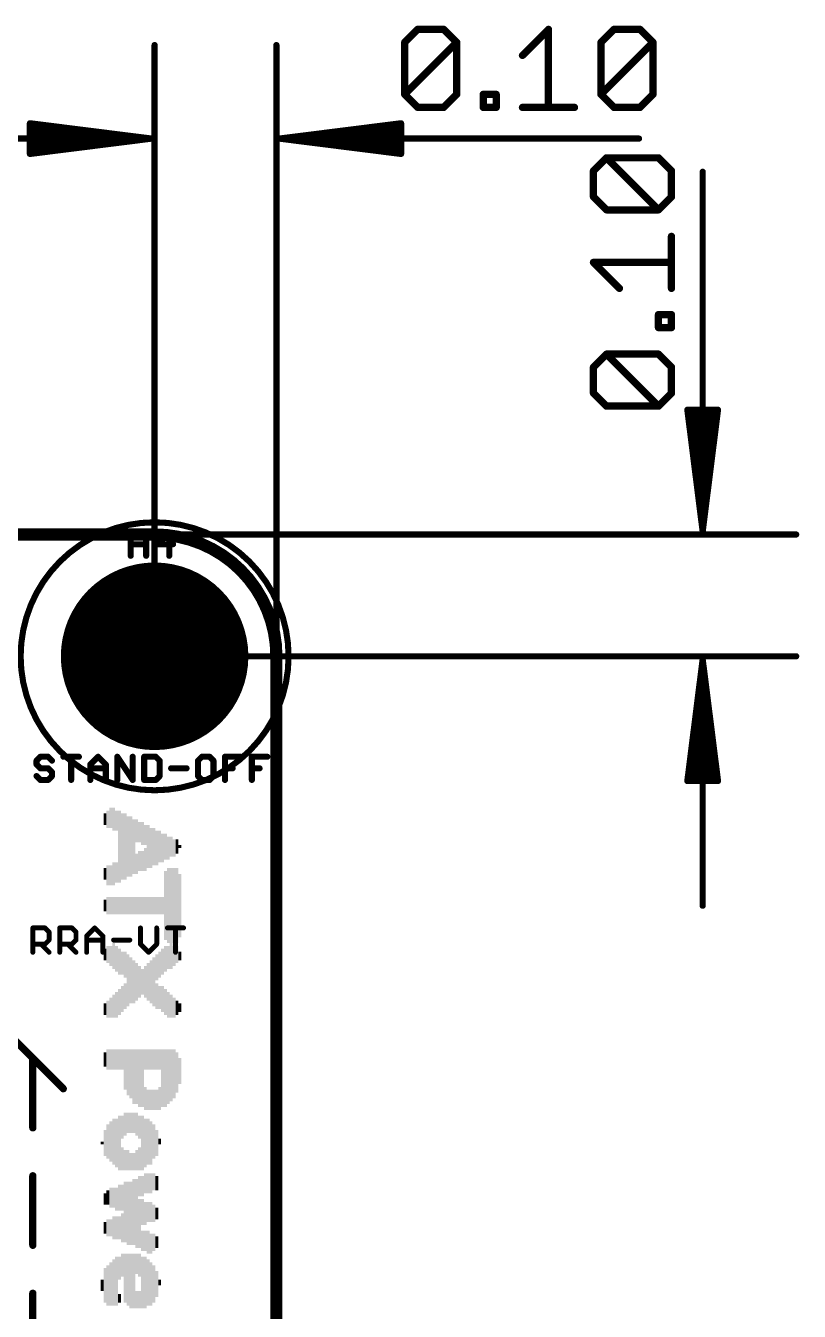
# Model space of a CAD drawing. Extents: x -38 to 69, y -24 to 44.
# Drawn here: x 29.06 to 45.2, y 17.46 to 44.26 of the extents above; entities that cross this region are included whole.
import ezdxf

# ---------------------------------------------------------------- set-up
doc = ezdxf.new("R2010")
doc.units = 0
for name, color, linetype in [('1', 12, 'CONTINUOUS'), ('16', 132, 'CONTINUOUS'), ('20', 53, 'CONTINUOUS'), ('21', 41, 'CONTINUOUS'), ('23', 53, 'CONTINUOUS'), ('25', 253, 'CONTINUOUS'), ('27', 253, 'CONTINUOUS'), ('29', 253, 'CONTINUOUS'), ('30', 253, 'CONTINUOUS'), ('39', 12, 'CONTINUOUS'), ('41', 12, 'CONTINUOUS'), ('42', 132, 'CONTINUOUS'), ('47', 253, 'CONTINUOUS')]:
    doc.layers.add(name, color=color, linetype=linetype)

# ---------------------------------------------------------------- blocks, each defined once
blk = doc.blocks.new('RECT')
blk.add_solid([(-0.5, -0.5), (0.5, -0.5), (-0.5, 0.5), (0.5, 0.5)])

msp = doc.modelspace()

# ---------------------------------------------------------------- linework, layer by layer
at = {"layer": '1', "const_width": 0.254}
for points in [[(31.75, 33.655), (2.54, 33.655)], [(34.29, 2.54), (34.29, 31.115)]]:
    msp.add_lwpolyline(points, dxfattribs=at)
at = {"layer": '1'}
for points, const_width in [([(34.29, 31.115, 0.4142), (31.75, 33.655)], 0.254), ([(31.75, 33.7185, 1), (31.75, 33.5915)], 0.127), ([(31.75, 33.5915, 1), (31.75, 33.7185)], 0.127), ([(34.3535, 31.115, 1), (34.2265, 31.115)], 0.127), ([(34.2265, 31.115, 1), (34.3535, 31.115)], 0.127)]:
    msp.add_lwpolyline(points, format="xyb", dxfattribs=dict(at, const_width=const_width))
at = {"layer": '16', "const_width": 0.254}
for points in [[(2.54, 33.655), (31.75, 33.655)], [(34.29, 31.115), (34.29, 2.54)]]:
    msp.add_lwpolyline(points, dxfattribs=at)
at = {"layer": '16'}
for points, const_width in [([(34.29, 31.115, 0.4142), (31.75, 33.655)], 0.254), ([(31.75, 33.7185, 1), (31.75, 33.5915)], 0.127), ([(31.75, 33.5915, 1), (31.75, 33.7185)], 0.127), ([(34.3535, 31.115, 1), (34.2265, 31.115)], 0.127), ([(34.2265, 31.115, 1), (34.3535, 31.115)], 0.127)]:
    msp.add_lwpolyline(points, format="xyb", dxfattribs=dict(at, const_width=const_width))
at = {"layer": '20', "const_width": 0.254}
for points in [[(2.54, 33.655), (31.75, 33.655)], [(34.29, 2.54), (34.29, 31.115)]]:
    msp.add_lwpolyline(points, dxfattribs=at)
at = {"layer": '20'}
for points, const_width in [([(34.29, 31.115, 0.4142), (31.75, 33.655)], 0.254), ([(31.75, 33.7185, 1), (31.75, 33.5915)], 0.127), ([(31.75, 33.5915, 1), (31.75, 33.7185)], 0.127), ([(34.3535, 31.115, 1), (34.2265, 31.115)], 0.127), ([(34.2265, 31.115, 1), (34.3535, 31.115)], 0.127)]:
    msp.add_lwpolyline(points, format="xyb", dxfattribs=dict(at, const_width=const_width))
msp.add_circle((31.75, 31.115), 1.651, dxfattribs=at)
at = {"layer": '21', "const_width": 0.1524}
for points in [[(29.21, 22.733), (28.4206, 23.5224)], [(29.21, 21.283), (29.21, 22.733)], [(29.845, 22.098), (29.21, 22.733)], [(29.21, 18.833), (29.21, 20.283)], [(29.21, 16.383), (29.21, 17.833)]]:
    msp.add_lwpolyline(points, dxfattribs=at)
at = {"layer": '21', "const_width": 0.0762}
for points in [[(29.2481, 22.733, 1), (29.1719, 22.733)], [(29.2369, 22.7599, 1), (29.1831, 22.7061)], [(29.1831, 22.7061, 1), (29.2369, 22.7599)], [(29.8181, 22.0711, 1), (29.8719, 22.1249)], [(29.1719, 21.283, 1), (29.2481, 21.283)], [(29.2481, 20.283, 1), (29.1719, 20.283)], [(29.1719, 18.833, 1), (29.2481, 18.833)], [(29.2481, 17.833, 1), (29.1719, 17.833)]]:
    msp.add_lwpolyline(points, format="xyb", dxfattribs=at)
at = {"layer": '23'}
for p in [(31.75, 31.115), (31.496, 29.337)]:
    msp.add_point(p, dxfattribs=at)
at = {"layer": '25', "const_width": 0.127}
for points in [[(31.2522, 33.2105), (31.2522, 33.6935)], [(31.2522, 33.452), (31.5742, 33.452)], [(31.5742, 33.6935), (31.5742, 33.2105)], [(32.055, 33.6935), (31.8135, 33.452)], [(31.8135, 33.452), (32.1355, 33.452)], [(32.055, 33.2105), (32.055, 33.6935)]]:
    msp.add_lwpolyline(points, dxfattribs=at)
at = {"layer": '25', "const_width": 0.0635}
for points in [[(31.2839, 33.6935, 1), (31.2204, 33.6935)], [(31.2522, 33.4838, 1), (31.2522, 33.4203)], [(31.6059, 33.6935, 1), (31.5424, 33.6935)], [(31.5742, 33.4203, 1), (31.5742, 33.4838)], [(31.8135, 33.4838, 1), (31.8135, 33.4203)], [(32.0868, 33.6935, 1), (32.0233, 33.6935)], [(32.0775, 33.6711, 1), (32.0326, 33.716)], [(32.1355, 33.4203, 1), (32.1355, 33.4838)], [(31.2204, 33.2105, 1), (31.2839, 33.2105)], [(31.5424, 33.2105, 1), (31.6059, 33.2105)], [(31.791, 33.4745, 1), (31.836, 33.4296)], [(32.0233, 33.2105, 1), (32.0868, 33.2105)]]:
    msp.add_lwpolyline(points, format="xyb", dxfattribs=at)
at = {"layer": '27'}
for points, const_width in [([(29.3681, 29.0199), (29.2876, 28.9394)], 0.127), ([(29.2876, 28.9394), (29.2876, 28.8589)], 0.127), ([(29.5291, 29.0199), (29.3681, 29.0199)], 0.127), ([(29.6096, 28.9394), (29.5291, 29.0199)], 0.127), ([(29.8489, 29.0199), (30.1709, 29.0199)], 0.127), ([(30.0099, 28.5369), (30.0099, 29.0199)], 0.127), ([(30.4102, 28.8589), (30.5712, 29.0199)], 0.127), ([(30.5712, 29.0199), (30.7322, 28.8589)], 0.127), ([(30.9715, 28.5369), (30.9715, 29.0199)], 0.127), ([(30.9715, 29.0199), (31.2935, 28.5369)], 0.127), ([(31.2935, 28.5369), (31.2935, 29.0199)], 0.127), ([(31.5328, 29.0199), (31.5328, 28.5369)], 0.127), ([(31.7743, 29.0199), (31.5328, 29.0199)], 0.127), ([(31.8548, 28.9394), (31.7743, 29.0199)], 0.127), ([(31.8548, 28.6174), (31.8548, 28.9394)], 0.127), ([(32.736, 29.0199), (32.6555, 28.9394)], 0.127), ([(32.6555, 28.9394), (32.6555, 28.6174)], 0.127), ([(32.897, 29.0199), (32.736, 29.0199)], 0.127), ([(32.9775, 28.9394), (32.897, 29.0199)], 0.127), ([(32.9775, 28.6174), (32.9775, 28.9394)], 0.127), ([(33.2168, 28.5369), (33.2168, 29.0199)], 0.127), ([(33.2168, 29.0199), (33.5388, 29.0199)], 0.127), ([(33.7781, 28.5369), (33.7781, 29.0199)], 0.127), ([(33.7781, 29.0199), (34.1001, 29.0199)], 0.127), ([(29.2876, 28.8589), (29.3681, 28.7784)], 0.127), ([(29.3681, 28.7784), (29.5291, 28.7784)], 0.127), ([(29.5291, 28.7784), (29.6096, 28.6979)], 0.127), ([(29.6096, 28.6979), (29.6096, 28.6174)], 0.127), ([(30.4102, 28.5369), (30.4102, 28.8589)], 0.127), ([(30.4102, 28.7784), (30.7322, 28.7784)], 0.127), ([(30.7322, 28.8589), (30.7322, 28.5369)], 0.127), ([(32.0941, 28.7784), (32.4162, 28.7784)], 0.127), ([(33.2168, 28.7784), (33.3778, 28.7784)], 0.127), ([(33.7781, 28.7784), (33.9391, 28.7784)], 0.127), ([(29.3681, 28.5369), (29.2876, 28.6174)], 0.127), ([(29.5291, 28.5369), (29.3681, 28.5369)], 0.127), ([(29.6096, 28.6174), (29.5291, 28.5369)], 0.127), ([(31.5328, 28.5369), (31.7743, 28.5369)], 0.127), ([(31.7743, 28.5369), (31.8548, 28.6174)], 0.127), ([(32.6555, 28.6174), (32.736, 28.5369)], 0.127), ([(32.736, 28.5369), (32.897, 28.5369)], 0.127), ([(32.897, 28.5369), (32.9775, 28.6174)], 0.127), ([(29.2101, 24.9428), (29.2101, 25.4512)], 0.1016), ([(29.2101, 25.4512), (29.4643, 25.4512)], 0.1016), ([(29.4643, 25.4512), (29.5491, 25.3665)], 0.1016), ([(29.7714, 24.9428), (29.7714, 25.4512)], 0.1016), ([(29.7714, 25.4512), (30.0256, 25.4512)], 0.1016), ([(30.0256, 25.4512), (30.1104, 25.3665)], 0.1016), ([(30.3327, 25.2818), (30.5022, 25.4512)], 0.1016), ([(30.5022, 25.4512), (30.6717, 25.2818)], 0.1016), ([(31.4554, 25.4512), (31.4554, 25.1123)], 0.1016), ([(31.7943, 25.1123), (31.7943, 25.4512)], 0.1016), ([(32.0167, 25.4512), (32.3556, 25.4512)], 0.1016), ([(32.1861, 24.9428), (32.1861, 25.4512)], 0.1016), ([(29.5491, 25.197), (29.4643, 25.1123)], 0.1016), ([(29.5491, 25.3665), (29.5491, 25.197)], 0.1016), ([(30.1104, 25.197), (30.0256, 25.1123)], 0.1016), ([(30.1104, 25.3665), (30.1104, 25.197)], 0.1016), ([(30.3327, 24.9428), (30.3327, 25.2818)], 0.1016), ([(30.3327, 25.197), (30.6717, 25.197)], 0.1016), ([(30.6717, 25.2818), (30.6717, 24.9428)], 0.1016), ([(30.8941, 25.197), (31.233, 25.197)], 0.1016), ([(29.4643, 25.1123), (29.2101, 25.1123)], 0.1016), ([(29.3796, 25.1123), (29.5491, 24.9428)], 0.1016), ([(30.0256, 25.1123), (29.7714, 25.1123)], 0.1016), ([(29.9409, 25.1123), (30.1104, 24.9428)], 0.1016), ([(31.4554, 25.1123), (31.6248, 24.9428)], 0.1016), ([(31.6248, 24.9428), (31.7943, 25.1123)], 0.1016)]:
    msp.add_lwpolyline(points, dxfattribs=dict(at, const_width=const_width))
for points, const_width in [([(29.3194, 28.9394, 1), (29.2559, 28.9394)], 0.0635), ([(29.2651, 28.9619, 1), (29.3101, 28.917)], 0.0635), ([(29.3681, 29.0517, 1), (29.3681, 28.9882)], 0.0635), ([(29.3906, 28.9975, 1), (29.3456, 29.0424)], 0.0635), ([(29.5516, 29.0424, 1), (29.5067, 28.9975)], 0.0635), ([(29.5291, 28.9882, 1), (29.5291, 29.0517)], 0.0635), ([(29.5872, 28.917, 1), (29.6321, 28.9619)], 0.0635), ([(29.8489, 29.0517, 1), (29.8489, 28.9882)], 0.0635), ([(30.0417, 29.0199, 1), (29.9782, 29.0199)], 0.0635), ([(30.1709, 28.9882, 1), (30.1709, 29.0517)], 0.0635), ([(30.5937, 29.0424, 1), (30.5488, 28.9975)], 0.0635), ([(30.5937, 28.9975, 1), (30.5488, 29.0424)], 0.0635), ([(30.9979, 29.0375, 1), (30.9451, 29.0023)], 0.0635), ([(31.0033, 29.0199, 1), (30.9398, 29.0199)], 0.0635), ([(31.3253, 29.0199, 1), (31.2618, 29.0199)], 0.0635), ([(31.5328, 29.0517, 1), (31.5328, 28.9882)], 0.0635), ([(31.5646, 29.0199, 1), (31.5011, 29.0199)], 0.0635), ([(31.7968, 29.0424, 1), (31.7519, 28.9975)], 0.0635), ([(31.7743, 28.9882, 1), (31.7743, 29.0517)], 0.0635), ([(31.8866, 28.9394, 1), (31.8231, 28.9394)], 0.0635), ([(31.8324, 28.917, 1), (31.8773, 28.9619)], 0.0635), ([(32.6872, 28.9394, 1), (32.6237, 28.9394)], 0.0635), ([(32.633, 28.9619, 1), (32.6779, 28.917)], 0.0635), ([(32.736, 29.0517, 1), (32.736, 28.9882)], 0.0635), ([(32.7584, 28.9975, 1), (32.7135, 29.0424)], 0.0635), ([(32.9194, 29.0424, 1), (32.8745, 28.9975)], 0.0635), ([(32.897, 28.9882, 1), (32.897, 29.0517)], 0.0635), ([(33.0092, 28.9394, 1), (32.9457, 28.9394)], 0.0635), ([(32.955, 28.917, 1), (32.9999, 28.9619)], 0.0635), ([(33.2485, 29.0199, 1), (33.185, 29.0199)], 0.0635), ([(33.2168, 29.0517, 1), (33.2168, 28.9882)], 0.0635), ([(33.5388, 28.9882, 1), (33.5388, 29.0517)], 0.0635), ([(33.8098, 29.0199, 1), (33.7463, 29.0199)], 0.0635), ([(33.7781, 29.0517, 1), (33.7781, 28.9882)], 0.0635), ([(34.1001, 28.9882, 1), (34.1001, 29.0517)], 0.0635), ([(29.3101, 28.8814, 1), (29.2651, 28.8365)], 0.0635), ([(29.2559, 28.8589, 1), (29.3194, 28.8589)], 0.0635), ([(29.3681, 28.8102, 1), (29.3681, 28.7467)], 0.0635), ([(29.3456, 28.756, 1), (29.3906, 28.8009)], 0.0635), ([(29.5516, 28.8009, 1), (29.5067, 28.756)], 0.0635), ([(29.5291, 28.7467, 1), (29.5291, 28.8102)], 0.0635), ([(29.6414, 28.6979, 1), (29.5779, 28.6979)], 0.0635), ([(29.5872, 28.6755, 1), (29.6321, 28.7204)], 0.0635), ([(30.442, 28.8589, 1), (30.3785, 28.8589)], 0.0635), ([(30.4102, 28.8102, 1), (30.4102, 28.7467)], 0.0635), ([(30.3878, 28.8814, 1), (30.4327, 28.8365)], 0.0635), ([(30.764, 28.8589, 1), (30.7005, 28.8589)], 0.0635), ([(30.7098, 28.8365, 1), (30.7547, 28.8814)], 0.0635), ([(30.7322, 28.7467, 1), (30.7322, 28.8102)], 0.0635), ([(32.0941, 28.8102, 1), (32.0941, 28.7467)], 0.0635), ([(32.4162, 28.7467, 1), (32.4162, 28.8102)], 0.0635), ([(33.2168, 28.8102, 1), (33.2168, 28.7467)], 0.0635), ([(33.3778, 28.7467, 1), (33.3778, 28.8102)], 0.0635), ([(33.7781, 28.8102, 1), (33.7781, 28.7467)], 0.0635), ([(33.9391, 28.7467, 1), (33.9391, 28.8102)], 0.0635), ([(29.3101, 28.6399, 1), (29.2651, 28.5949)], 0.0635), ([(29.3681, 28.5687, 1), (29.3681, 28.5052)], 0.0635), ([(29.3456, 28.5144, 1), (29.3906, 28.5594)], 0.0635), ([(29.5067, 28.5594, 1), (29.5516, 28.5144)], 0.0635), ([(29.5291, 28.5052, 1), (29.5291, 28.5687)], 0.0635), ([(29.5779, 28.6174, 1), (29.6414, 28.6174)], 0.0635), ([(29.6321, 28.5949, 1), (29.5872, 28.6399)], 0.0635), ([(29.9782, 28.5369, 1), (30.0417, 28.5369)], 0.0635), ([(30.3785, 28.5369, 1), (30.442, 28.5369)], 0.0635), ([(30.7005, 28.5369, 1), (30.764, 28.5369)], 0.0635), ([(30.9398, 28.5369, 1), (31.0033, 28.5369)], 0.0635), ([(31.2618, 28.5369, 1), (31.3253, 28.5369)], 0.0635), ([(31.2671, 28.5193, 1), (31.32, 28.5545)], 0.0635), ([(31.5328, 28.5687, 1), (31.5328, 28.5052)], 0.0635), ([(31.5011, 28.5369, 1), (31.5646, 28.5369)], 0.0635), ([(31.7519, 28.5594, 1), (31.7968, 28.5144)], 0.0635), ([(31.7743, 28.5052, 1), (31.7743, 28.5687)], 0.0635), ([(31.8231, 28.6174, 1), (31.8866, 28.6174)], 0.0635), ([(31.8773, 28.5949, 1), (31.8324, 28.6399)], 0.0635), ([(32.6779, 28.6399, 1), (32.633, 28.5949)], 0.0635), ([(32.6237, 28.6174, 1), (32.6872, 28.6174)], 0.0635), ([(32.736, 28.5687, 1), (32.736, 28.5052)], 0.0635), ([(32.7135, 28.5144, 1), (32.7584, 28.5594)], 0.0635), ([(32.8745, 28.5594, 1), (32.9194, 28.5144)], 0.0635), ([(32.897, 28.5052, 1), (32.897, 28.5687)], 0.0635), ([(32.9457, 28.6174, 1), (33.0092, 28.6174)], 0.0635), ([(32.9999, 28.5949, 1), (32.955, 28.6399)], 0.0635), ([(33.185, 28.5369, 1), (33.2485, 28.5369)], 0.0635), ([(33.7463, 28.5369, 1), (33.8098, 28.5369)], 0.0635), ([(29.2355, 25.4512, 1), (29.1847, 25.4512)], 0.0508), ([(29.2101, 25.4766, 1), (29.2101, 25.4258)], 0.0508), ([(29.4823, 25.4692, 1), (29.4464, 25.4333)], 0.0508), ([(29.4643, 25.4258, 1), (29.4643, 25.4766)], 0.0508), ([(29.7968, 25.4512, 1), (29.746, 25.4512)], 0.0508), ([(29.7714, 25.4766, 1), (29.7714, 25.4258)], 0.0508), ([(30.0436, 25.4692, 1), (30.0077, 25.4333)], 0.0508), ([(30.0256, 25.4258, 1), (30.0256, 25.4766)], 0.0508), ([(30.5202, 25.4692, 1), (30.4843, 25.4333)], 0.0508), ([(30.5202, 25.4333, 1), (30.4843, 25.4692)], 0.0508), ([(31.4808, 25.4512, 1), (31.43, 25.4512)], 0.0508), ([(31.8197, 25.4512, 1), (31.7689, 25.4512)], 0.0508), ([(32.0167, 25.4766, 1), (32.0167, 25.4258)], 0.0508), ([(32.2115, 25.4512, 1), (32.1607, 25.4512)], 0.0508), ([(32.3556, 25.4258, 1), (32.3556, 25.4766)], 0.0508), ([(29.5745, 25.3665, 1), (29.5237, 25.3665)], 0.0508), ([(29.5237, 25.197, 1), (29.5745, 25.197)], 0.0508), ([(29.5311, 25.3485, 1), (29.567, 25.3845)], 0.0508), ([(29.567, 25.1791, 1), (29.5311, 25.215)], 0.0508), ([(30.1358, 25.3665, 1), (30.085, 25.3665)], 0.0508), ([(30.085, 25.197, 1), (30.1358, 25.197)], 0.0508), ([(30.0924, 25.3485, 1), (30.1283, 25.3845)], 0.0508), ([(30.1283, 25.1791, 1), (30.0924, 25.215)], 0.0508), ([(30.3581, 25.2818, 1), (30.3073, 25.2818)], 0.0508), ([(30.3327, 25.2224, 1), (30.3327, 25.1716)], 0.0508), ([(30.3148, 25.2997, 1), (30.3507, 25.2638)], 0.0508), ([(30.6971, 25.2818, 1), (30.6463, 25.2818)], 0.0508), ([(30.6537, 25.2638, 1), (30.6897, 25.2997)], 0.0508), ([(30.6717, 25.1716, 1), (30.6717, 25.2224)], 0.0508), ([(30.8941, 25.2224, 1), (30.8941, 25.1716)], 0.0508), ([(31.233, 25.1716, 1), (31.233, 25.2224)], 0.0508), ([(29.2101, 25.1377, 1), (29.2101, 25.0869)], 0.0508), ([(29.1847, 24.9428, 1), (29.2355, 24.9428)], 0.0508), ([(29.3976, 25.1302, 1), (29.3616, 25.0943)], 0.0508), ([(29.4464, 25.1302, 1), (29.4823, 25.0943)], 0.0508), ([(29.4643, 25.0869, 1), (29.4643, 25.1377)], 0.0508), ([(29.5311, 24.9248, 1), (29.567, 24.9608)], 0.0508), ([(29.7714, 25.1377, 1), (29.7714, 25.0869)], 0.0508), ([(29.746, 24.9428, 1), (29.7968, 24.9428)], 0.0508), ([(29.9589, 25.1302, 1), (29.9229, 25.0943)], 0.0508), ([(30.0077, 25.1302, 1), (30.0436, 25.0943)], 0.0508), ([(30.0256, 25.0869, 1), (30.0256, 25.1377)], 0.0508), ([(30.0924, 24.9248, 1), (30.1283, 24.9608)], 0.0508), ([(30.3073, 24.9428, 1), (30.3581, 24.9428)], 0.0508), ([(30.6463, 24.9428, 1), (30.6971, 24.9428)], 0.0508), ([(31.4733, 25.1302, 1), (31.4374, 25.0943)], 0.0508), ([(31.43, 25.1123, 1), (31.4808, 25.1123)], 0.0508), ([(31.6069, 24.9608, 1), (31.6428, 24.9248)], 0.0508), ([(31.6069, 24.9248, 1), (31.6428, 24.9608)], 0.0508), ([(31.7689, 25.1123, 1), (31.8197, 25.1123)], 0.0508), ([(31.8123, 25.0943, 1), (31.7764, 25.1302)], 0.0508), ([(32.1607, 24.9428, 1), (32.2115, 24.9428)], 0.0508)]:
    msp.add_lwpolyline(points, format="xyb", dxfattribs=dict(at, const_width=const_width))
at = {"layer": '29', "const_width": 1.7526}
msp.add_lwpolyline([(31.75, 30.2387, 1), (31.75, 31.9913, 1), (31.75, 30.2387)], format="xyb", dxfattribs=at)
at = {"layer": '30', "const_width": 1.7526}
msp.add_lwpolyline([(31.75, 30.2387, 1), (31.75, 31.9913, 1), (31.75, 30.2387)], format="xyb", dxfattribs=at)
at = {"layer": '39', "const_width": 0.127}
msp.add_lwpolyline([(31.75, 28.321, 1), (31.75, 33.909, 1), (31.75, 28.321)], format="xyb", dxfattribs=at)
at = {"layer": '41'}
for points, const_width in [([(31.75, 32.9692, 1), (31.75, 29.2608)], 0.2032), ([(31.75, 29.2608, 1), (31.75, 32.9692)], 0.2032), ([(31.75, 33.02, 1), (31.75, 32.9184)], 0.1016), ([(31.75, 32.9184, 1), (31.75, 33.02)], 0.1016), ([(31.75, 29.3116, 1), (31.75, 29.21)], 0.1016), ([(31.75, 29.21, 1), (31.75, 29.3116)], 0.1016)]:
    msp.add_lwpolyline(points, format="xyb", dxfattribs=dict(at, const_width=const_width))
at = {"layer": '42'}
for points, const_width in [([(31.75, 32.9692, 1), (31.75, 29.2608)], 0.2032), ([(31.75, 29.2608, 1), (31.75, 32.9692)], 0.2032), ([(31.75, 33.02, 1), (31.75, 32.9184)], 0.1016), ([(31.75, 32.9184, 1), (31.75, 33.02)], 0.1016), ([(31.75, 29.3116, 1), (31.75, 29.21)], 0.1016), ([(31.75, 29.21, 1), (31.75, 29.3116)], 0.1016)]:
    msp.add_lwpolyline(points, format="xyb", dxfattribs=dict(at, const_width=const_width))
at = {"layer": '47'}
for points, const_width in [([(36.9662, 43.9165), (37.2374, 44.1877)], 0.1524), ([(37.2374, 44.1877), (37.7797, 44.1877)], 0.1524), ([(37.7797, 44.1877), (38.0509, 43.9165)], 0.1524), ([(39.4219, 43.6454), (39.9643, 44.1877)], 0.1524), ([(39.9643, 44.1877), (39.9643, 42.5607)], 0.1524), ([(41.0591, 43.9165), (41.3303, 44.1877)], 0.1524), ([(41.3303, 44.1877), (41.8726, 44.1877)], 0.1524), ([(41.8726, 44.1877), (42.1438, 43.9165)], 0.1524), ([(36.9662, 42.8319), (36.9662, 43.9165)], 0.1524), ([(36.9662, 42.8319), (38.0509, 43.9165)], 0.1524), ([(38.0509, 43.9165), (38.0509, 42.8319)], 0.1524), ([(41.0591, 42.8319), (41.0591, 43.9165)], 0.1524), ([(41.0591, 42.8319), (42.1438, 43.9165)], 0.1524), ([(42.1438, 43.9165), (42.1438, 42.8319)], 0.1524), ([(31.75, 31.115), (31.75, 43.86)], 0.13), ([(34.29, 31.115), (34.29, 43.86)], 0.13), ([(37.2374, 42.5607), (36.9662, 42.8319)], 0.1524), ([(38.0509, 42.8319), (37.7797, 42.5607)], 0.1524), ([(38.6034, 42.5607), (38.6034, 42.8319)], 0.1524), ([(38.6034, 42.8319), (38.8745, 42.8319)], 0.1524), ([(38.8745, 42.8319), (38.8745, 42.5607)], 0.1524), ([(41.3303, 42.5607), (41.0591, 42.8319)], 0.1524), ([(42.1438, 42.8319), (41.8726, 42.5607)], 0.1524), ([(37.7797, 42.5607), (37.2374, 42.5607)], 0.1524), ([(38.8745, 42.5607), (38.6034, 42.5607)], 0.1524), ([(39.4219, 42.5607), (40.5066, 42.5607)], 0.1524), ([(41.8726, 42.5607), (41.3303, 42.5607)], 0.1524), ([(31.685, 41.91), (29.15, 42.2292)], 0.13), ([(29.15, 42.2292), (29.15, 41.5908)], 0.13), ([(31.685, 41.91), (29.15, 42.17)], 0.13), ([(31.685, 41.91), (29.15, 42.04)], 0.13), ([(34.355, 41.91), (36.89, 42.2292)], 0.13), ([(34.355, 41.91), (36.89, 42.17)], 0.13), ([(34.355, 41.91), (36.89, 42.04)], 0.13), ([(36.89, 42.2292), (36.89, 41.5908)], 0.13), ([(31.685, 41.91), (26.55, 41.91)], 0.13), ([(29.15, 41.5908), (31.685, 41.91)], 0.13), ([(29.15, 41.78), (31.685, 41.91)], 0.13), ([(29.15, 41.65), (31.685, 41.91)], 0.13), ([(34.355, 41.91), (41.8528, 41.91)], 0.13), ([(36.89, 41.5908), (34.355, 41.91)], 0.13), ([(36.89, 41.78), (34.355, 41.91)], 0.13), ([(36.89, 41.65), (34.355, 41.91)], 0.13), ([(40.9023, 41.2376), (41.1735, 41.5087)], 0.1524), ([(41.1735, 41.5087), (42.2581, 41.5087)], 0.1524), ([(42.2581, 40.4241), (41.1735, 41.5087)], 0.1524), ([(42.2581, 41.5087), (42.5293, 41.2376)], 0.1524), ([(40.9023, 40.6953), (40.9023, 41.2376)], 0.1524), ([(42.5293, 41.2376), (42.5293, 40.6953)], 0.1524), ([(43.18, 33.72), (43.18, 41.2178)], 0.13), ([(41.1735, 40.4241), (40.9023, 40.6953)], 0.1524), ([(42.5293, 40.6953), (42.2581, 40.4241)], 0.1524), ([(42.2581, 40.4241), (41.1735, 40.4241)], 0.1524), ([(42.5293, 38.7869), (42.5293, 39.8716)], 0.1524), ([(41.4446, 38.7869), (40.9023, 39.3293)], 0.1524), ([(40.9023, 39.3293), (42.5293, 39.3293)], 0.1524), ([(42.2581, 37.9684), (42.2581, 38.2395)], 0.1524), ([(42.2581, 38.2395), (42.5293, 38.2395)], 0.1524), ([(42.5293, 38.2395), (42.5293, 37.9684)], 0.1524), ([(42.5293, 37.9684), (42.2581, 37.9684)], 0.1524), ([(40.9023, 37.1447), (41.1735, 37.4159)], 0.1524), ([(41.1735, 37.4159), (42.2581, 37.4159)], 0.1524), ([(42.2581, 36.3312), (41.1735, 37.4159)], 0.1524), ([(42.2581, 37.4159), (42.5293, 37.1447)], 0.1524), ([(40.9023, 36.6024), (40.9023, 37.1447)], 0.1524), ([(42.5293, 37.1447), (42.5293, 36.6024)], 0.1524), ([(41.1735, 36.3312), (40.9023, 36.6024)], 0.1524), ([(42.5293, 36.6024), (42.2581, 36.3312)], 0.1524), ([(42.2581, 36.3312), (41.1735, 36.3312)], 0.1524), ([(43.18, 33.72), (42.8608, 36.255)], 0.13), ([(42.8608, 36.255), (43.4992, 36.255)], 0.13), ([(43.18, 33.72), (42.92, 36.255)], 0.13), ([(43.18, 33.72), (43.05, 36.255)], 0.13), ([(43.4992, 36.255), (43.18, 33.72)], 0.13), ([(43.31, 36.255), (43.18, 33.72)], 0.13), ([(43.44, 36.255), (43.18, 33.72)], 0.13), ([(31.75, 33.655), (45.13, 33.655)], 0.13), ([(31.75, 31.115), (45.13, 31.115)], 0.13), ([(43.18, 31.05), (42.8608, 28.515)], 0.13), ([(43.18, 31.05), (42.92, 28.515)], 0.13), ([(43.18, 31.05), (43.05, 28.515)], 0.13), ([(43.18, 31.05), (43.18, 25.915)], 0.13), ([(43.4992, 28.515), (43.18, 31.05)], 0.13), ([(43.31, 28.515), (43.18, 31.05)], 0.13), ([(43.44, 28.515), (43.18, 31.05)], 0.13), ([(42.8608, 28.515), (43.4992, 28.515)], 0.13)]:
    msp.add_lwpolyline(points, dxfattribs=dict(at, const_width=const_width))
for points, const_width in [([(37.2374, 44.2258, 1), (37.2374, 44.1496)], 0.0762), ([(37.2643, 44.1607, 1), (37.2104, 44.2146)], 0.0762), ([(37.8066, 44.2146, 1), (37.7528, 44.1607)], 0.0762), ([(37.7797, 44.1496, 1), (37.7797, 44.2258)], 0.0762), ([(40.0024, 44.1877, 1), (39.9262, 44.1877)], 0.0762), ([(39.9912, 44.1607, 1), (39.9373, 44.2146)], 0.0762), ([(41.3303, 44.2258, 1), (41.3303, 44.1496)], 0.0762), ([(41.3572, 44.1607, 1), (41.3033, 44.2146)], 0.0762), ([(41.8995, 44.2146, 1), (41.8456, 44.1607)], 0.0762), ([(41.8726, 44.1496, 1), (41.8726, 44.2258)], 0.0762), ([(37.0043, 43.9165, 1), (36.9281, 43.9165)], 0.0762), ([(36.9393, 43.9435, 1), (36.9931, 43.8896)], 0.0762), ([(38.089, 43.9165, 1), (38.0128, 43.9165)], 0.0762), ([(38.0778, 43.8896, 1), (38.0239, 43.9435)], 0.0762), ([(38.0239, 43.8896, 1), (38.0778, 43.9435)], 0.0762), ([(41.0321, 43.9435, 1), (41.086, 43.8896)], 0.0762), ([(41.0972, 43.9165, 1), (41.021, 43.9165)], 0.0762), ([(42.1819, 43.9165, 1), (42.1057, 43.9165)], 0.0762), ([(42.1707, 43.8896, 1), (42.1168, 43.9435)], 0.0762), ([(42.1168, 43.8896, 1), (42.1707, 43.9435)], 0.0762), ([(31.7825, 43.86, 1), (31.7175, 43.86)], 0.065), ([(34.3225, 43.86, 1), (34.2575, 43.86)], 0.065), ([(39.395, 43.6723, 1), (39.4489, 43.6184)], 0.0762), ([(36.9931, 42.8588, 1), (36.9393, 42.8049)], 0.0762), ([(36.9393, 42.8588, 1), (36.9931, 42.8049)], 0.0762), ([(38.0778, 42.8049, 1), (38.0239, 42.8588)], 0.0762), ([(38.6415, 42.8319, 1), (38.5653, 42.8319)], 0.0762), ([(38.6034, 42.87, 1), (38.6034, 42.7938)], 0.0762), ([(38.9126, 42.8319, 1), (38.8364, 42.8319)], 0.0762), ([(38.8745, 42.7938, 1), (38.8745, 42.87)], 0.0762), ([(41.086, 42.8588, 1), (41.0321, 42.8049)], 0.0762), ([(41.0321, 42.8588, 1), (41.086, 42.8049)], 0.0762), ([(42.1707, 42.8049, 1), (42.1168, 42.8588)], 0.0762), ([(36.9281, 42.8319, 1), (37.0043, 42.8319)], 0.0762), ([(37.2374, 42.5988, 1), (37.2374, 42.5226)], 0.0762), ([(37.2104, 42.5338, 1), (37.2643, 42.5876)], 0.0762), ([(37.7528, 42.5876, 1), (37.8066, 42.5338)], 0.0762), ([(37.7797, 42.5226, 1), (37.7797, 42.5988)], 0.0762), ([(38.0128, 42.8319, 1), (38.089, 42.8319)], 0.0762), ([(38.6034, 42.5988, 1), (38.6034, 42.5226)], 0.0762), ([(38.8745, 42.5226, 1), (38.8745, 42.5988)], 0.0762), ([(39.4219, 42.5988, 1), (39.4219, 42.5226)], 0.0762), ([(40.5066, 42.5226, 1), (40.5066, 42.5988)], 0.0762), ([(41.021, 42.8319, 1), (41.0972, 42.8319)], 0.0762), ([(41.3303, 42.5988, 1), (41.3303, 42.5226)], 0.0762), ([(41.3033, 42.5338, 1), (41.3572, 42.5876)], 0.0762), ([(41.8456, 42.5876, 1), (41.8995, 42.5338)], 0.0762), ([(41.8726, 42.5226, 1), (41.8726, 42.5988)], 0.0762), ([(42.1057, 42.8319, 1), (42.1819, 42.8319)], 0.0762), ([(38.5653, 42.5607, 1), (38.6415, 42.5607)], 0.0762), ([(38.8364, 42.5607, 1), (38.9126, 42.5607)], 0.0762), ([(39.9262, 42.5607, 1), (40.0024, 42.5607)], 0.0762), ([(29.1541, 42.2615, 1), (29.1459, 42.197)], 0.065), ([(29.1825, 42.2292, 1), (29.1175, 42.2292)], 0.065), ([(29.1533, 42.2023, 1), (29.1467, 42.1377)], 0.065), ([(29.1517, 42.0725, 1), (29.1483, 42.0075)], 0.065), ([(36.9225, 42.2292, 1), (36.8575, 42.2292)], 0.065), ([(36.8941, 42.197, 1), (36.8859, 42.2615)], 0.065), ([(36.8933, 42.1377, 1), (36.8867, 42.2023)], 0.065), ([(36.8917, 42.0075, 1), (36.8883, 42.0725)], 0.065), ([(29.1483, 41.8125, 1), (29.1517, 41.7475)], 0.065), ([(31.6891, 41.8778, 1), (31.6809, 41.9422)], 0.065), ([(31.6809, 41.8778, 1), (31.6891, 41.9422)], 0.065), ([(31.6883, 41.8777, 1), (31.6817, 41.9423)], 0.065), ([(31.6817, 41.8777, 1), (31.6883, 41.9423)], 0.065), ([(31.6833, 41.8775, 1), (31.6867, 41.9425)], 0.065), ([(31.6867, 41.8775, 1), (31.6833, 41.9425)], 0.065), ([(31.685, 41.8775, 1), (31.685, 41.9425)], 0.065), ([(34.355, 41.9425, 1), (34.355, 41.8775)], 0.065), ([(34.3591, 41.9422, 1), (34.3509, 41.8778)], 0.065), ([(34.3533, 41.9425, 1), (34.3567, 41.8775)], 0.065), ([(34.3567, 41.9425, 1), (34.3533, 41.8775)], 0.065), ([(34.3583, 41.9423, 1), (34.3517, 41.8777)], 0.065), ([(34.3517, 41.9423, 1), (34.3583, 41.8777)], 0.065), ([(34.3509, 41.9422, 1), (34.3591, 41.8778)], 0.065), ([(36.8883, 41.7475, 1), (36.8917, 41.8125)], 0.065), ([(41.8528, 41.8775, 1), (41.8528, 41.9425)], 0.065), ([(29.1467, 41.6823, 1), (29.1533, 41.6177)], 0.065), ([(29.1459, 41.623, 1), (29.1541, 41.5585)], 0.065), ([(29.1175, 41.5908, 1), (29.1825, 41.5908)], 0.065), ([(36.8575, 41.5908, 1), (36.9225, 41.5908)], 0.065), ([(36.8859, 41.5585, 1), (36.8941, 41.623)], 0.065), ([(36.8867, 41.6177, 1), (36.8933, 41.6823)], 0.065), ([(41.2004, 41.5357, 1), (41.1465, 41.4818)], 0.0762), ([(41.1735, 41.5468, 1), (41.1735, 41.4706)], 0.0762), ([(41.2004, 41.4818, 1), (41.1465, 41.5357)], 0.0762), ([(42.2851, 41.5357, 1), (42.2312, 41.4818)], 0.0762), ([(42.2581, 41.4706, 1), (42.2581, 41.5468)], 0.0762), ([(40.9404, 41.2376, 1), (40.8642, 41.2376)], 0.0762), ([(40.8754, 41.2645, 1), (40.9293, 41.2106)], 0.0762), ([(42.5674, 41.2376, 1), (42.4912, 41.2376)], 0.0762), ([(42.5024, 41.2106, 1), (42.5562, 41.2645)], 0.0762), ([(43.2125, 41.2178, 1), (43.1475, 41.2178)], 0.065), ([(40.9293, 40.7222, 1), (40.8754, 40.6683)], 0.0762), ([(42.5562, 40.6683, 1), (42.5024, 40.7222)], 0.0762), ([(40.8642, 40.6953, 1), (40.9404, 40.6953)], 0.0762), ([(41.1735, 40.4622, 1), (41.1735, 40.386)], 0.0762), ([(41.1465, 40.3971, 1), (41.2004, 40.451)], 0.0762), ([(42.2312, 40.451, 1), (42.2851, 40.3971)], 0.0762), ([(42.2312, 40.3971, 1), (42.2851, 40.451)], 0.0762), ([(42.2581, 40.386, 1), (42.2581, 40.4622)], 0.0762), ([(42.4912, 40.6953, 1), (42.5674, 40.6953)], 0.0762), ([(42.5674, 39.8716, 1), (42.4912, 39.8716)], 0.0762), ([(40.9293, 39.3562, 1), (40.8754, 39.3023)], 0.0762), ([(40.9023, 39.3674, 1), (40.9023, 39.2912)], 0.0762), ([(42.5293, 39.2912, 1), (42.5293, 39.3674)], 0.0762), ([(41.4177, 38.76, 1), (41.4716, 38.8139)], 0.0762), ([(42.4912, 38.7869, 1), (42.5674, 38.7869)], 0.0762), ([(42.2962, 38.2395, 1), (42.22, 38.2395)], 0.0762), ([(42.2581, 38.2776, 1), (42.2581, 38.2014)], 0.0762), ([(42.5674, 38.2395, 1), (42.4912, 38.2395)], 0.0762), ([(42.5293, 38.2014, 1), (42.5293, 38.2776)], 0.0762), ([(42.2581, 38.0065, 1), (42.2581, 37.9303)], 0.0762), ([(42.22, 37.9684, 1), (42.2962, 37.9684)], 0.0762), ([(42.4912, 37.9684, 1), (42.5674, 37.9684)], 0.0762), ([(42.5293, 37.9303, 1), (42.5293, 38.0065)], 0.0762), ([(41.2004, 37.4428, 1), (41.1465, 37.3889)], 0.0762), ([(41.1735, 37.454, 1), (41.1735, 37.3778)], 0.0762), ([(41.2004, 37.3889, 1), (41.1465, 37.4428)], 0.0762), ([(42.2851, 37.4428, 1), (42.2312, 37.3889)], 0.0762), ([(42.2581, 37.3778, 1), (42.2581, 37.454)], 0.0762), ([(40.9404, 37.1447, 1), (40.8642, 37.1447)], 0.0762), ([(40.8754, 37.1716, 1), (40.9293, 37.1178)], 0.0762), ([(42.5674, 37.1447, 1), (42.4912, 37.1447)], 0.0762), ([(42.5024, 37.1178, 1), (42.5562, 37.1716)], 0.0762), ([(40.9293, 36.6293, 1), (40.8754, 36.5754)], 0.0762), ([(40.8642, 36.6024, 1), (40.9404, 36.6024)], 0.0762), ([(42.4912, 36.6024, 1), (42.5674, 36.6024)], 0.0762), ([(42.5562, 36.5754, 1), (42.5024, 36.6293)], 0.0762), ([(41.1735, 36.3693, 1), (41.1735, 36.2931)], 0.0762), ([(41.1465, 36.3043, 1), (41.2004, 36.3581)], 0.0762), ([(42.2312, 36.3581, 1), (42.2851, 36.3043)], 0.0762), ([(42.2312, 36.3043, 1), (42.2851, 36.3581)], 0.0762), ([(42.2581, 36.2931, 1), (42.2581, 36.3693)], 0.0762), ([(42.893, 36.2591, 1), (42.8285, 36.2509)], 0.065), ([(42.8608, 36.2875, 1), (42.8608, 36.2225)], 0.065), ([(42.9523, 36.2583, 1), (42.8877, 36.2517)], 0.065), ([(43.0825, 36.2567, 1), (43.0175, 36.2533)], 0.065), ([(43.3425, 36.2533, 1), (43.2775, 36.2567)], 0.065), ([(43.4723, 36.2517, 1), (43.4077, 36.2583)], 0.065), ([(43.5315, 36.2509, 1), (43.467, 36.2591)], 0.065), ([(43.4992, 36.2225, 1), (43.4992, 36.2875)], 0.065), ([(31.75, 33.6875, 1), (31.75, 33.6225)], 0.065), ([(43.1478, 33.7241, 1), (43.2122, 33.7159)], 0.065), ([(43.1477, 33.7233, 1), (43.2123, 33.7167)], 0.065), ([(43.1475, 33.7183, 1), (43.2125, 33.7217)], 0.065), ([(43.1475, 33.7217, 1), (43.2125, 33.7183)], 0.065), ([(43.1475, 33.72, 1), (43.2125, 33.72)], 0.065), ([(43.1477, 33.7167, 1), (43.2123, 33.7233)], 0.065), ([(43.1478, 33.7159, 1), (43.2122, 33.7241)], 0.065), ([(45.13, 33.6225, 1), (45.13, 33.6875)], 0.065), ([(31.75, 31.1475, 1), (31.75, 31.0825)], 0.065), ([(31.7175, 31.115, 1), (31.7825, 31.115)], 0.065), ([(34.2575, 31.115, 1), (34.3225, 31.115)], 0.065), ([(43.2125, 31.05, 1), (43.1475, 31.05)], 0.065), ([(43.2122, 31.0541, 1), (43.1478, 31.0459)], 0.065), ([(43.2125, 31.0483, 1), (43.1475, 31.0517)], 0.065), ([(43.2125, 31.0517, 1), (43.1475, 31.0483)], 0.065), ([(43.2123, 31.0533, 1), (43.1477, 31.0467)], 0.065), ([(43.2123, 31.0467, 1), (43.1477, 31.0533)], 0.065), ([(43.2122, 31.0459, 1), (43.1478, 31.0541)], 0.065), ([(45.13, 31.0825, 1), (45.13, 31.1475)], 0.065), ([(42.8285, 28.5191, 1), (42.893, 28.5109)], 0.065), ([(42.8608, 28.5475, 1), (42.8608, 28.4825)], 0.065), ([(42.8877, 28.5183, 1), (42.9523, 28.5117)], 0.065), ([(43.0175, 28.5167, 1), (43.0825, 28.5133)], 0.065), ([(43.2775, 28.5133, 1), (43.3425, 28.5167)], 0.065), ([(43.4077, 28.5117, 1), (43.4723, 28.5183)], 0.065), ([(43.467, 28.5109, 1), (43.5315, 28.5191)], 0.065), ([(43.4992, 28.4825, 1), (43.4992, 28.5475)], 0.065), ([(43.1475, 25.915, 1), (43.2125, 25.915)], 0.065)]:
    msp.add_lwpolyline(points, format="xyb", dxfattribs=dict(at, const_width=const_width))

# ---------------------------------------------------------------- block references
at = {"layer": '21', "yscale": 0.06, "rotation": 270}
for p, xscale in [((30.776, 27.717), 0.36), ((30.836, 27.747), 0.42), ((30.896, 27.717), 0.48), ((30.956, 27.687), 0.42), ((31.016, 27.147), 1.5), ((30.716, 27.717), 0.24), ((31.076, 27.147), 1.38), ((31.136, 27.147), 1.38), ((31.196, 27.147), 1.26), ((31.256, 27.147), 1.26), ((31.316, 27.147), 1.14), ((31.376, 27.477), 0.48), ((31.436, 27.447), 0.42), ((31.496, 27.417), 0.48), ((31.556, 27.387), 0.42), ((31.616, 27.147), 0.9), ((31.676, 27.117), 0.84), ((31.736, 27.147), 0.78), ((31.796, 27.117), 0.72), ((31.856, 27.147), 0.66), ((31.916, 27.117), 0.6), ((31.976, 27.147), 0.54), ((32.036, 27.117), 0.48), ((32.096, 27.147), 0.42), ((31.556, 26.877), 0.48), ((32.156, 27.117), 0.36), ((32.216, 27.147), 0.3), ((32.276, 27.147), 0.06), ((30.896, 26.577), 0.48), ((30.956, 26.607), 0.42), ((31.376, 26.787), 0.42), ((31.436, 26.847), 0.42), ((31.496, 26.847), 0.42), ((30.716, 26.577), 0.24), ((30.776, 26.547), 0.42), ((30.836, 26.547), 0.42), ((31.976, 25.917), 1.44), ((32.036, 25.917), 1.56), ((32.096, 25.647), 2.1), ((32.156, 25.917), 1.56), ((32.216, 25.917), 1.56), ((32.276, 25.917), 1.32), ((30.716, 25.917), 0.24), ((30.776, 25.917), 0.36), ((30.836, 25.917), 0.36), ((30.896, 25.917), 0.36), ((30.956, 25.917), 0.36), ((31.016, 25.917), 0.36), ((31.076, 25.917), 0.36), ((31.136, 25.917), 0.36), ((31.196, 25.917), 0.36), ((31.256, 25.917), 0.36), ((31.316, 25.917), 0.36), ((31.376, 25.917), 0.36), ((31.436, 25.917), 0.36), ((31.496, 25.917), 0.36), ((31.556, 25.917), 0.36), ((31.616, 25.917), 0.36), ((31.676, 25.917), 0.36), ((31.736, 25.917), 0.36), ((31.796, 25.917), 0.36), ((31.856, 25.917), 0.36), ((31.916, 25.917), 0.36), ((30.716, 24.897), 0.24), ((30.776, 24.897), 0.36), ((30.836, 24.867), 0.42), ((30.896, 24.867), 0.54), ((30.956, 24.807), 0.54), ((31.016, 24.747), 0.54), ((31.076, 24.717), 0.48), ((31.136, 24.687), 0.54), ((31.856, 24.687), 0.54), ((31.916, 24.747), 0.54), ((31.976, 24.807), 0.54), ((32.036, 24.837), 0.48), ((32.156, 24.867), 0.42), ((32.216, 24.897), 0.36), ((32.276, 24.867), 0.18), ((31.196, 24.357), 1.08), ((31.256, 24.357), 0.96), ((31.316, 24.327), 0.9), ((31.376, 24.327), 0.78), ((31.616, 24.327), 0.78), ((31.676, 24.327), 0.9), ((31.736, 24.327), 1.02), ((31.796, 24.627), 0.54), ((31.436, 24.327), 0.66), ((31.496, 24.327), 0.54), ((31.556, 24.327), 0.66), ((31.016, 23.907), 0.54), ((31.076, 23.967), 0.54), ((31.136, 24.027), 0.54), ((31.796, 24.027), 0.54), ((31.856, 23.997), 0.48), ((31.916, 23.967), 0.54), ((31.976, 23.907), 0.54), ((30.716, 23.757), 0.24), ((30.776, 23.757), 0.36), ((30.836, 23.787), 0.42), ((30.896, 23.817), 0.48), ((30.956, 23.847), 0.54), ((32.036, 23.847), 0.54), ((32.096, 23.817), 0.48), ((32.156, 23.787), 0.42), ((32.216, 23.787), 0.3), ((32.276, 23.787), 0.18), ((30.716, 22.707), 0.3), ((30.776, 22.707), 0.42), ((30.836, 22.707), 0.42), ((30.896, 22.707), 0.42), ((30.956, 22.707), 0.42), ((31.016, 22.707), 0.42), ((31.076, 22.707), 0.42), ((31.136, 22.497), 0.84), ((31.196, 22.437), 0.96), ((31.256, 22.407), 1.02), ((31.316, 22.347), 1.14), ((31.376, 22.347), 1.14), ((31.436, 22.317), 1.2), ((31.496, 22.317), 1.2), ((31.556, 22.707), 0.42), ((31.616, 22.707), 0.42), ((31.676, 22.707), 0.42), ((31.736, 22.707), 0.42), ((31.796, 22.707), 0.42), ((31.856, 22.707), 0.42), ((31.916, 22.317), 1.2), ((31.976, 22.317), 1.2), ((32.036, 22.347), 1.14), ((32.096, 22.377), 1.08), ((32.156, 22.407), 1.02), ((32.216, 22.437), 0.84), ((32.276, 22.467), 0.54), ((31.556, 21.897), 0.48), ((31.616, 21.867), 0.42), ((31.676, 21.867), 0.42), ((31.736, 21.867), 0.42), ((31.796, 21.867), 0.42), ((31.856, 21.897), 0.48), ((30.896, 20.997), 0.96), ((30.956, 20.967), 1.02), ((31.016, 20.967), 1.14), ((31.076, 21.297), 0.48), ((31.136, 21.357), 0.48), ((31.196, 21.387), 0.42), ((31.256, 21.387), 0.42), ((31.316, 21.387), 0.42), ((31.376, 21.357), 0.48), ((31.436, 21.297), 0.48), ((31.496, 20.967), 1.14), ((31.556, 20.967), 1.02), ((31.616, 20.997), 0.96), ((30.716, 20.967), 0.54), ((30.776, 20.997), 0.72), ((30.836, 20.997), 0.84), ((31.676, 20.967), 0.9), ((31.736, 20.997), 0.72), ((31.796, 20.967), 0.54), ((30.656, 20.967), 0.06), ((31.856, 20.997), 0.12), ((31.076, 20.637), 0.48), ((31.136, 20.607), 0.42), ((31.196, 20.607), 0.42), ((31.256, 20.577), 0.36), ((31.316, 20.577), 0.36), ((31.376, 20.607), 0.42), ((31.436, 20.637), 0.48), ((31.136, 19.527), 1.26), ((31.196, 19.497), 1.32), ((31.256, 19.497), 1.32), ((31.316, 19.527), 1.38), ((31.376, 19.497), 1.44), ((31.436, 20.067), 0.42), ((31.496, 20.067), 0.42), ((31.556, 20.127), 0.42), ((31.616, 20.127), 0.42), ((31.676, 20.127), 0.42), ((31.736, 20.157), 0.36), ((31.796, 20.127), 0.3), ((30.716, 19.797), 0.24), ((30.776, 19.827), 0.3), ((30.836, 19.827), 0.42), ((30.896, 19.827), 0.42), ((30.956, 19.797), 0.48), ((31.016, 19.827), 0.54), ((31.076, 19.827), 0.54), ((31.436, 19.287), 1.02), ((31.496, 19.527), 0.54), ((31.556, 19.497), 0.48), ((31.616, 19.527), 0.42), ((31.676, 19.527), 0.42), ((31.736, 19.497), 0.36), ((31.796, 19.497), 0.24), ((30.716, 19.197), 0.24), ((30.776, 19.197), 0.36), ((30.836, 19.197), 0.36), ((30.896, 19.197), 0.48), ((30.956, 19.197), 0.48), ((31.016, 19.197), 0.48), ((31.076, 19.197), 0.6), ((31.496, 18.927), 0.42), ((31.556, 18.927), 0.42), ((31.616, 18.897), 0.48), ((31.676, 18.867), 0.42), ((31.736, 18.897), 0.36), ((31.796, 18.897), 0.24), ((30.896, 18.057), 0.96), ((30.956, 18.087), 1.02), ((31.016, 18.357), 0.48), ((31.076, 18.417), 0.48), ((31.136, 18.147), 1.02), ((31.196, 18.117), 1.08), ((31.256, 18.087), 1.14), ((31.316, 18.087), 1.14), ((31.376, 18.447), 0.42), ((31.436, 18.417), 0.48), ((31.496, 18.057), 1.08), ((31.556, 18.057), 1.08), ((31.616, 18.057), 0.96), ((30.716, 17.997), 0.72), ((30.776, 17.997), 0.84), ((30.836, 18.027), 0.9), ((31.676, 18.027), 0.9), ((31.736, 18.027), 0.78), ((31.796, 18.027), 0.54), ((30.656, 17.997), 0.24), ((31.856, 18.057), 0.12), ((31.016, 17.727), 0.18), ((31.376, 17.697), 0.36), ((31.436, 17.697), 0.36)]:
    msp.add_blockref('RECT', p, dxfattribs=dict(at, xscale=xscale))

doc.saveas('drawing.dxf')
